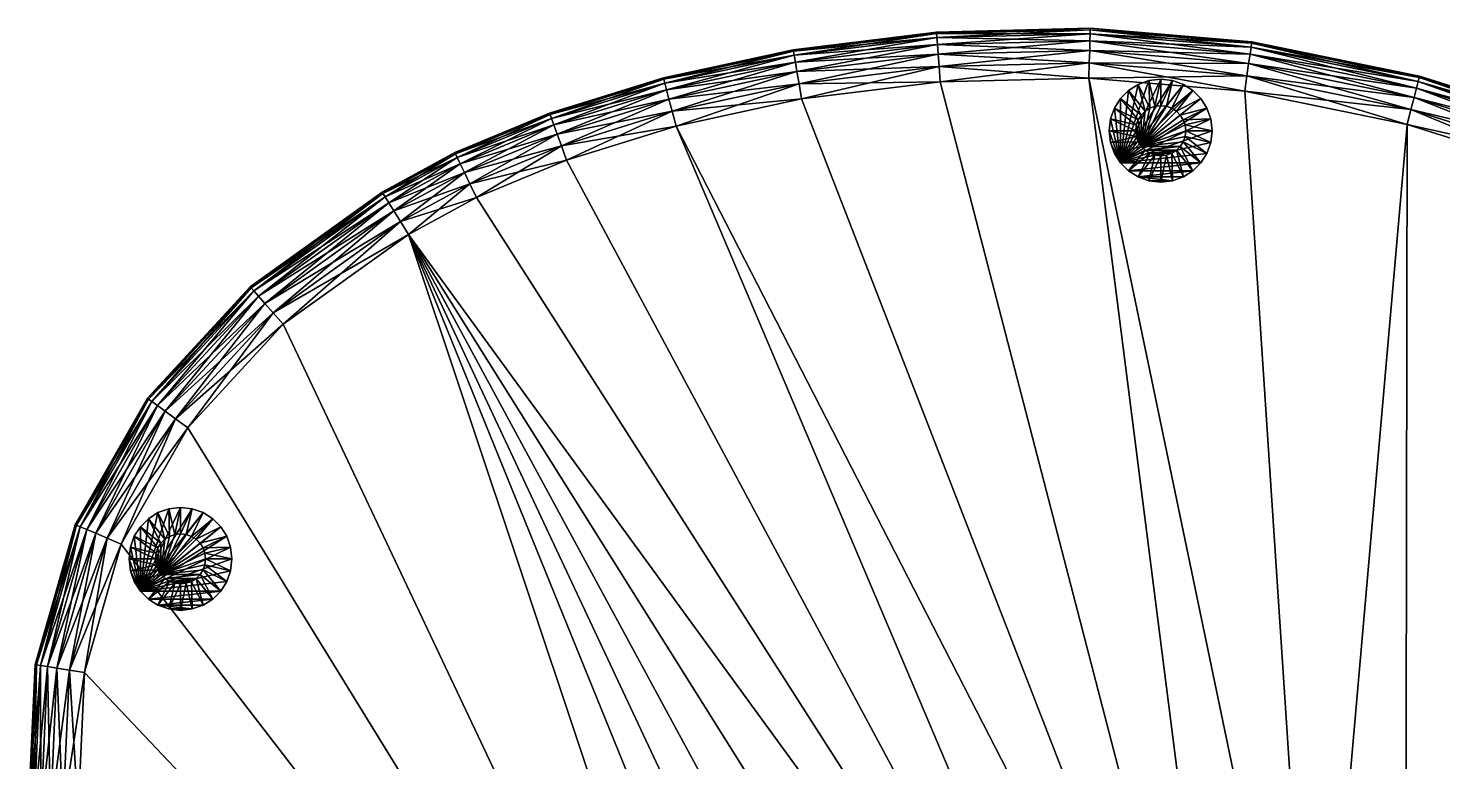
# Model space of a CAD drawing. Header units: inches. Extents: x -27.4 to 27.4, y -17.4 to 17.4.
# Drawn here: x -27.4 to 6.19, y 0 to 17.42 of the extents above; entities that cross this region are included whole.
import ezdxf

# ---------------------------------------------------------------- set-up
doc = ezdxf.new("R2010")
doc.units = ezdxf.units.IN
doc.header["$MEASUREMENT"] = 0
doc.layers.get('0').update_dxf_attribs({"color": 196, "true_color": 0x390888})

# ---------------------------------------------------------------- blocks, each defined once
blk = doc.blocks.new('Circle02')
at = {"color": 0}
mesh = blk.add_polyface(dxfattribs=at)
corners = [(1.222, 0), (1.19, 0.28), (1.098, 0.537), (0.954, 0.764), (0.764, 0.954), (0.537, 1.098), (0.28, 1.19), (0, 1.222), (-0.28, 1.19), (-0.537, 1.098), (-0.764, 0.954), (-0.954, 0.764), (-1.098, 0.537), (-1.19, 0.28), (-1.222, 0), (-1.19, -0.28), (-1.098, -0.537), (-0.954, -0.764), (-0.764, -0.954), (-0.537, -1.098), (-0.28, -1.19), (0, -1.222), (0.28, -1.19), (0.537, -1.098), (0.764, -0.954), (0.954, -0.764), (1.098, -0.537), (1.19, -0.28), (1.222, 0, 0.472), (1.19, 0.28, 0.472), (1.098, 0.537, 0.472), (0.954, 0.764, 0.472), (0.764, 0.954, 0.472), (0.537, 1.098, 0.472), (0.28, 1.19, 0.472), (0, 1.222, 0.472), (-0.28, 1.19, 0.472), (-0.537, 1.098, 0.472), (-0.764, 0.954, 0.472), (-0.954, 0.764, 0.472), (-1.098, 0.537, 0.472), (-1.19, 0.28, 0.472), (-1.222, 0, 0.472), (-1.19, -0.28, 0.472), (-1.098, -0.537, 0.472), (-0.954, -0.764, 0.472), (-0.764, -0.954, 0.472), (-0.537, -1.098, 0.472), (-0.28, -1.19, 0.472), (0, -1.222, 0.472), (0.28, -1.19, 0.472), (0.537, -1.098, 0.472), (0.764, -0.954, 0.472), (0.954, -0.764, 0.472), (1.098, -0.537, 0.472), (1.19, -0.28, 0.472), (0.595, 0, 0.7), (0.58, 0.138, 0.7), (0.535, 0.262, 0.7), (0.465, 0.372, 0.7), (0.372, 0.465, 0.7), (0.262, 0.535, 0.7), (0.138, 0.58, 0.7), (0, 0.595, 0.7), (-0.138, 0.58, 0.7), (-0.262, 0.535, 0.7), (-0.372, 0.465, 0.7), (-0.465, 0.372, 0.7), (-0.535, 0.262, 0.7), (-0.58, 0.138, 0.7), (-0.595, 0, 0.7), (-0.58, -0.138, 0.7), (-0.535, -0.262, 0.7), (-0.465, -0.372, 0.7), (-0.372, -0.465, 0.7), (-0.262, -0.535, 0.7), (-0.138, -0.58, 0.7), (0, -0.595, 0.7), (0.138, -0.58, 0.7), (0.262, -0.535, 0.7), (0.372, -0.465, 0.7), (0.465, -0.372, 0.7), (0.535, -0.262, 0.7), (0.58, -0.138, 0.7), (0.595, 0, 7.296), (0.58, 0.138, 7.296), (0.535, 0.262, 7.296), (0.465, 0.372, 7.296), (0.372, 0.465, 7.296), (0.262, 0.535, 7.296), (0.138, 0.58, 7.296), (0, 0.595, 7.296), (-0.138, 0.58, 7.296), (-0.262, 0.535, 7.296), (-0.372, 0.465, 7.296), (-0.465, 0.372, 7.296), (-0.535, 0.262, 7.296), (-0.58, 0.138, 7.296), (-0.595, 0, 7.296), (-0.58, -0.138, 7.296), (-0.535, -0.262, 7.296), (-0.465, -0.372, 7.296), (-0.372, -0.465, 7.296), (-0.262, -0.535, 7.296), (-0.138, -0.58, 7.296), (0, -0.595, 7.296), (0.138, -0.58, 7.296), (0.262, -0.535, 7.296), (0.372, -0.465, 7.296), (0.465, -0.372, 7.296), (0.535, -0.262, 7.296), (0.58, -0.138, 7.296)]
mesh.append_faces([[corners[k] for k in face] for face in [(104, 106, 103, 104)]], dxfattribs={"vtx0": -1, "vtx1": -1, "vtx3": -1, "color": 0})
mesh.append_faces([[corners[k] for k in face] for face in [(17, 15, 14, 17), (17, 14, 13, 17), (17, 13, 12, 17), (17, 12, 11, 17), (17, 11, 10, 17), (17, 10, 9, 17), (17, 9, 8, 17), (17, 8, 7, 17), (17, 7, 6, 17), (17, 6, 5, 17), (17, 5, 4, 17), (17, 4, 3, 17), (17, 3, 2, 17), (17, 2, 1, 17), (17, 1, 0, 17), (17, 0, 27, 17), (17, 27, 26, 17), (17, 26, 25, 17), (18, 25, 24, 18), (19, 24, 23, 19), (19, 23, 22, 19), (109, 101, 102, 109), (108, 102, 103, 108)]], dxfattribs={"vtx0": -1, "vtx2": -1, "vtx3": -1, "color": 0})
mesh.append_faces([[corners[k] for k in face] for face in [(20, 22, 21, 20)]], dxfattribs={"vtx0": -1, "vtx3": -1, "color": 0})
mesh.append_faces([[corners[k] for k in face] for face in [(18, 17, 25, 18), (19, 18, 24, 19), (20, 19, 22, 20), (98, 99, 101, 98), (97, 98, 101, 97), (96, 97, 101, 96), (95, 96, 101, 95), (94, 95, 101, 94), (93, 94, 101, 93), (92, 93, 101, 92), (91, 92, 101, 91), (90, 91, 101, 90), (89, 90, 101, 89), (88, 89, 101, 88), (87, 88, 101, 87), (86, 87, 101, 86), (85, 86, 101, 85), (84, 85, 101, 84), (111, 84, 101, 111), (110, 111, 101, 110), (109, 110, 101, 109), (108, 109, 102, 108), (107, 108, 103, 107), (106, 107, 103, 106)]], dxfattribs={"vtx1": -1, "vtx2": -1, "vtx3": -1, "color": 0})
mesh.append_faces([[corners[k] for k in face] for face in [(29, 28, 0, 29), (0, 1, 29, 0), (30, 29, 1, 30), (1, 2, 30, 1), (31, 30, 2, 31), (2, 3, 31, 2), (32, 31, 3, 32), (3, 4, 32, 3), (33, 32, 4, 33), (4, 5, 33, 4), (34, 33, 5, 34), (5, 6, 34, 5), (35, 34, 6, 35), (6, 7, 35, 6), (36, 35, 7, 36), (7, 8, 36, 7), (37, 36, 8, 37), (8, 9, 37, 8), (38, 37, 9, 38), (9, 10, 38, 9), (39, 38, 10, 39), (10, 11, 39, 10), (40, 39, 11, 40), (11, 12, 40, 11), (41, 40, 12, 41), (12, 13, 41, 12), (42, 41, 13, 42), (13, 14, 42, 13), (43, 42, 14, 43), (14, 15, 43, 14), (44, 43, 15, 44), (15, 16, 44, 15), (45, 44, 16, 45), (16, 17, 45, 16), (46, 45, 17, 46), (17, 18, 46, 17), (47, 46, 18, 47), (18, 19, 47, 18), (48, 47, 19, 48), (19, 20, 48, 19), (49, 48, 20, 49), (20, 21, 49, 20), (50, 49, 21, 50), (21, 22, 50, 21), (51, 50, 22, 51), (22, 23, 51, 22), (52, 51, 23, 52), (23, 24, 52, 23), (53, 52, 24, 53), (24, 25, 53, 24), (54, 53, 25, 54), (25, 26, 54, 25), (55, 54, 26, 55), (26, 27, 55, 26), (28, 55, 27, 28), (27, 0, 28, 27), (17, 16, 15, 17), (104, 105, 106, 104), (99, 100, 101, 99), (28, 29, 57, 28), (57, 56, 28, 57), (29, 30, 58, 29), (58, 57, 29, 58), (30, 31, 59, 30), (59, 58, 30, 59), (31, 32, 60, 31), (60, 59, 31, 60), (32, 33, 61, 32), (61, 60, 32, 61), (33, 34, 62, 33), (62, 61, 33, 62), (34, 35, 63, 34), (63, 62, 34, 63), (35, 36, 64, 35), (64, 63, 35, 64), (36, 37, 65, 36), (65, 64, 36, 65), (37, 38, 66, 37), (66, 65, 37, 66), (38, 39, 67, 38), (67, 66, 38, 67), (39, 40, 68, 39), (68, 67, 39, 68), (40, 41, 69, 40), (69, 68, 40, 69), (41, 42, 70, 41), (70, 69, 41, 70), (42, 43, 71, 42), (71, 70, 42, 71), (43, 44, 72, 43), (72, 71, 43, 72), (44, 45, 73, 44), (73, 72, 44, 73), (45, 46, 74, 45), (74, 73, 45, 74), (46, 47, 75, 46), (75, 74, 46, 75), (47, 48, 76, 47), (76, 75, 47, 76), (48, 49, 77, 48), (77, 76, 48, 77), (49, 50, 78, 49), (78, 77, 49, 78), (50, 51, 79, 50), (79, 78, 50, 79), (51, 52, 80, 51), (80, 79, 51, 80), (52, 53, 81, 52), (81, 80, 52, 81), (53, 54, 82, 53), (82, 81, 53, 82), (54, 55, 83, 54), (83, 82, 54, 83), (55, 28, 56, 55), (56, 83, 55, 56), (56, 57, 85, 56), (85, 84, 56, 85), (57, 58, 86, 57), (86, 85, 57, 86), (58, 59, 87, 58), (87, 86, 58, 87), (59, 60, 88, 59), (88, 87, 59, 88), (60, 61, 89, 60), (89, 88, 60, 89), (61, 62, 90, 61), (90, 89, 61, 90), (62, 63, 91, 62), (91, 90, 62, 91), (63, 64, 92, 63), (92, 91, 63, 92), (64, 65, 93, 64), (93, 92, 64, 93), (65, 66, 94, 65), (94, 93, 65, 94), (66, 67, 95, 66), (95, 94, 66, 95), (67, 68, 96, 67), (96, 95, 67, 96), (68, 69, 97, 68), (97, 96, 68, 97), (69, 70, 98, 69), (98, 97, 69, 98), (70, 71, 99, 70), (99, 98, 70, 99), (71, 72, 100, 71), (100, 99, 71, 100), (72, 73, 101, 72), (101, 100, 72, 101), (73, 74, 102, 73), (102, 101, 73, 102), (74, 75, 103, 74), (103, 102, 74, 103), (75, 76, 104, 75), (104, 103, 75, 104), (76, 77, 105, 76), (105, 104, 76, 105), (77, 78, 106, 77), (106, 105, 77, 106), (78, 79, 107, 78), (107, 106, 78, 107), (79, 80, 108, 79), (108, 107, 79, 108), (80, 81, 109, 80), (109, 108, 80, 109), (81, 82, 110, 81), (110, 109, 81, 110), (82, 83, 111, 82), (111, 110, 82, 111), (83, 56, 84, 83), (84, 111, 83, 84)]], dxfattribs={"vtx2": -1, "vtx3": -1, "color": 0})

msp = doc.modelspace()

# ---------------------------------------------------------------- block references
at = {"color": 93, "true_color": 0x57e157}
for p in [(-0.502, 14.985), (-23.781, 4.817)]:
    msp.add_blockref('Circle02', p, dxfattribs=at)

# ---------------------------------------------------------------- meshes
at = {"color": 134, "true_color": 0x1bb194}
mesh = msp.add_polyface(dxfattribs=at)
corners = [(-2.174, 17.418, 8.268), (-5.826, 17.328, 8.268), (-5.826, 17.328, 14.567), (-9.229, 16.909, 14.567), (-9.229, 16.909, 8.268), (-12.314, 16.24, 14.567), (-12.314, 16.24, 8.268), (-5.824, 17.295, 7.907), (-5.824, 17.295, 14.928), (-2.175, 17.385, 14.928), (-9.223, 16.877, 7.907), (-9.223, 16.877, 14.928), (-12.306, 16.208, 7.907), (-12.306, 16.208, 14.928), (-5.816, 17.197, 7.612), (-2.175, 17.385, 7.907), (-5.804, 17.033, 7.382), (-2.178, 17.287, 7.612), (-5.787, 16.804, 7.218), (-2.182, 17.122, 7.382), (-5.766, 16.509, 7.119), (-2.189, 16.893, 7.218), (-5.739, 16.149, 7.087), (-2.198, 16.597, 7.119), (-5.816, 17.197, 15.223), (-2.178, 17.287, 15.223), (-5.804, 17.033, 15.453), (-2.182, 17.122, 15.453), (-5.787, 16.804, 15.617), (-2.189, 16.893, 15.617), (-5.766, 16.509, 15.715), (-2.198, 16.597, 15.715), (-5.739, 16.149, 15.748), (-2.208, 16.236, 15.748), (-9.207, 16.779, 7.612), (-9.179, 16.617, 7.382), (-9.141, 16.391, 7.218), (-9.091, 16.099, 7.119), (-9.207, 16.779, 15.223), (-9.179, 16.617, 15.453), (-9.141, 16.391, 15.617), (-9.091, 16.099, 15.715), (-12.281, 16.113, 7.612), (-12.239, 15.954, 7.382), (-12.18, 15.731, 7.218), (-12.281, 16.113, 15.223), (-12.239, 15.954, 15.453)]
mesh.append_faces([[corners[k] for k in face] for face in [(0, 1, 2, 0), (3, 2, 1, 3), (1, 4, 3, 1), (5, 3, 4, 5), (4, 6, 5, 4), (7, 1, 0, 7), (2, 8, 9, 2), (10, 4, 1, 10), (1, 7, 10, 1), (8, 2, 3, 8), (3, 11, 8, 3), (12, 6, 4, 12), (4, 10, 12, 4), (11, 3, 5, 11), (5, 13, 11, 5), (14, 7, 15, 14), (16, 14, 17, 16), (18, 16, 19, 18), (20, 18, 21, 20), (22, 20, 23, 22), (8, 24, 25, 8), (24, 26, 27, 24), (26, 28, 29, 26), (28, 30, 31, 28), (30, 32, 33, 30), (34, 10, 7, 34), (7, 14, 34, 7), (35, 34, 14, 35), (14, 16, 35, 14), (36, 35, 16, 36), (16, 18, 36, 16), (37, 36, 18, 37), (18, 20, 37, 18), (24, 8, 11, 24), (11, 38, 24, 11), (26, 24, 38, 26), (38, 39, 26, 38), (28, 26, 39, 28), (39, 40, 28, 39), (30, 28, 40, 30), (40, 41, 30, 40), (42, 12, 10, 42), (10, 34, 42, 10), (34, 35, 43, 34), (35, 36, 44, 35), (38, 11, 13, 38), (13, 45, 38, 13), (39, 38, 45, 39), (40, 39, 46, 40)]], dxfattribs={"vtx2": -1, "vtx3": -1, "color": 134})
mesh = msp.add_polyface(dxfattribs=at)
corners = [(1.661, 17.099, 14.567), (5.647, 16.282, 14.567), (5.647, 16.282, 8.268), (1.661, 17.099, 8.268), (-2.174, 17.418, 14.567), (-2.174, 17.418, 8.268), (-5.826, 17.328, 14.567), (1.656, 17.067, 7.907), (1.656, 17.067, 14.928), (5.639, 16.25, 14.928), (-2.175, 17.385, 7.907), (-2.175, 17.385, 14.928), (-5.824, 17.295, 7.907), (1.642, 16.969, 7.612), (5.639, 16.25, 7.907), (1.619, 16.806, 7.382), (5.614, 16.155, 7.612), (1.586, 16.579, 7.218), (5.573, 15.996, 7.382), (1.544, 16.286, 7.119), (5.515, 15.773, 7.218), (1.642, 16.969, 15.223), (5.614, 16.155, 15.223), (1.619, 16.806, 15.453), (5.573, 15.996, 15.453), (1.586, 16.579, 15.617), (5.515, 15.773, 15.617), (1.544, 16.286, 15.715), (5.441, 15.487, 15.715), (-2.178, 17.287, 7.612), (-2.182, 17.122, 7.382), (-2.189, 16.893, 7.218), (-2.198, 16.597, 7.119), (-2.208, 16.236, 7.087), (-2.178, 17.287, 15.223), (-2.182, 17.122, 15.453), (-2.189, 16.893, 15.617), (-2.198, 16.597, 15.715), (-2.208, 16.236, 15.748), (1.493, 15.928, 15.748), (-5.816, 17.197, 7.612), (-5.804, 17.033, 7.382), (-5.787, 16.804, 7.218), (-5.766, 16.509, 7.119), (-5.739, 16.149, 7.087), (-5.824, 17.295, 14.928), (-5.816, 17.197, 15.223), (-5.804, 17.033, 15.453), (-5.787, 16.804, 15.617), (-5.766, 16.509, 15.715)]
mesh.append_faces([[corners[k] for k in face] for face in [(0, 1, 2, 0), (2, 3, 0, 2), (4, 0, 3, 4), (3, 5, 4, 3), (6, 4, 5, 6), (7, 3, 2, 7), (0, 8, 9, 0), (10, 5, 3, 10), (3, 7, 10, 3), (8, 0, 4, 8), (4, 11, 8, 4), (5, 10, 12, 5), (11, 4, 6, 11), (13, 7, 14, 13), (15, 13, 16, 15), (17, 15, 18, 17), (19, 17, 20, 19), (8, 21, 22, 8), (21, 23, 24, 21), (23, 25, 26, 23), (25, 27, 28, 25), (29, 10, 7, 29), (7, 13, 29, 7), (30, 29, 13, 30), (13, 15, 30, 13), (31, 30, 15, 31), (15, 17, 31, 15), (32, 31, 17, 32), (17, 19, 32, 17), (33, 32, 19, 33), (21, 8, 11, 21), (11, 34, 21, 11), (23, 21, 34, 23), (34, 35, 23, 34), (25, 23, 35, 25), (35, 36, 25, 35), (27, 25, 36, 27), (36, 37, 27, 36), (37, 38, 39, 37), (10, 29, 40, 10), (29, 30, 41, 29), (30, 31, 42, 30), (31, 32, 43, 31), (32, 33, 44, 32), (34, 11, 45, 34), (35, 34, 46, 35), (36, 35, 47, 36), (37, 36, 48, 37), (38, 37, 49, 38)]], dxfattribs={"vtx2": -1, "vtx3": -1, "color": 134})
mesh = msp.add_polyface(dxfattribs=at)
corners = [(5.647, 16.282, 14.567), (9.685, 15.014, 14.567), (9.685, 15.014, 8.268), (5.647, 16.282, 8.268), (9.673, 14.983, 14.928), (13.588, 13.393, 14.928), (5.639, 16.25, 7.907), (9.673, 14.983, 7.907), (5.639, 16.25, 14.928), (1.656, 17.067, 7.907), (1.661, 17.099, 14.567), (9.64, 14.89, 7.612), (13.588, 13.393, 7.907), (9.585, 14.736, 7.382), (13.547, 13.303, 7.612), (9.507, 14.52, 7.218), (13.48, 13.153, 7.382), (9.407, 14.242, 7.119), (13.386, 12.944, 7.218), (9.285, 13.902, 7.087), (13.265, 12.674, 7.119), (9.64, 14.89, 15.223), (13.547, 13.303, 15.223), (9.585, 14.736, 15.453), (13.48, 13.153, 15.453), (9.507, 14.52, 15.617), (13.386, 12.944, 15.617), (9.407, 14.242, 15.715), (13.265, 12.674, 15.715), (9.285, 13.902, 15.748), (13.117, 12.345, 15.748), (5.614, 16.155, 7.612), (5.573, 15.996, 7.382), (5.515, 15.773, 7.218), (5.441, 15.487, 7.119), (5.351, 15.137, 7.087), (5.614, 16.155, 15.223), (5.573, 15.996, 15.453), (5.515, 15.773, 15.617), (5.441, 15.487, 15.715), (5.351, 15.137, 15.748), (1.642, 16.969, 7.612), (1.619, 16.806, 7.382), (1.586, 16.579, 7.218), (1.544, 16.286, 7.119), (1.493, 15.928, 7.087), (1.656, 17.067, 14.928), (1.642, 16.969, 15.223), (1.619, 16.806, 15.453), (1.586, 16.579, 15.617), (1.544, 16.286, 15.715)]
mesh.append_faces([[corners[k] for k in face] for face in [(0, 1, 2, 0), (2, 3, 0, 2), (1, 4, 5, 1), (6, 3, 2, 6), (2, 7, 6, 2), (4, 1, 0, 4), (0, 8, 4, 0), (3, 6, 9, 3), (8, 0, 10, 8), (11, 7, 12, 11), (13, 11, 14, 13), (15, 13, 16, 15), (17, 15, 18, 17), (19, 17, 20, 19), (4, 21, 22, 4), (21, 23, 24, 21), (23, 25, 26, 23), (25, 27, 28, 25), (27, 29, 30, 27), (31, 6, 7, 31), (7, 11, 31, 7), (32, 31, 11, 32), (11, 13, 32, 11), (33, 32, 13, 33), (13, 15, 33, 13), (34, 33, 15, 34), (15, 17, 34, 15), (35, 34, 17, 35), (17, 19, 35, 17), (21, 4, 8, 21), (8, 36, 21, 8), (23, 21, 36, 23), (36, 37, 23, 36), (25, 23, 37, 25), (37, 38, 25, 37), (27, 25, 38, 27), (38, 39, 27, 38), (29, 27, 39, 29), (39, 40, 29, 39), (6, 31, 41, 6), (31, 32, 42, 31), (32, 33, 43, 32), (33, 34, 44, 33), (34, 35, 45, 34), (36, 8, 46, 36), (37, 36, 47, 37), (38, 37, 48, 38), (39, 38, 49, 39), (40, 39, 50, 40)]], dxfattribs={"vtx2": -1, "vtx3": -1, "color": 134})
mesh = msp.add_polyface(dxfattribs=at)
corners = [(-15.015, 15.399, 14.567), (-12.314, 16.24, 14.567), (-12.314, 16.24, 8.268), (-15.015, 15.399, 8.268), (-15.004, 15.369, 7.907), (-12.306, 16.208, 7.907), (-12.306, 16.208, 14.928), (-15.004, 15.369, 14.928), (-17.25, 14.438, 7.907), (-17.264, 14.468, 14.567), (1.493, 15.928, 7.087), (1.544, 16.286, 7.119), (5.441, 15.487, 7.119), (1.544, 16.286, 15.715), (1.493, 15.928, 15.748), (5.351, 15.137, 15.748), (-2.208, 16.236, 7.087), (-2.198, 16.597, 15.715), (-9.031, 15.743, 7.087), (-9.091, 16.099, 7.119), (-5.766, 16.509, 7.119), (-5.739, 16.149, 7.087), (-5.739, 16.149, 15.748), (-5.766, 16.509, 15.715), (-9.091, 16.099, 15.715), (-9.031, 15.743, 15.748), (-12.239, 15.954, 7.382), (-12.281, 16.113, 7.612), (-9.207, 16.779, 7.612), (-12.18, 15.731, 7.218), (-9.179, 16.617, 7.382), (-12.105, 15.446, 7.119), (-9.141, 16.391, 7.218), (-12.013, 15.096, 7.087), (-12.281, 16.113, 15.223), (-12.239, 15.954, 15.453), (-9.179, 16.617, 15.453), (-12.18, 15.731, 15.617), (-9.141, 16.391, 15.617), (-12.105, 15.446, 15.715), (-12.013, 15.096, 15.748), (-14.971, 15.276, 7.612), (-14.915, 15.122, 7.382), (-14.837, 14.905, 7.218), (-14.736, 14.627, 7.119), (-14.613, 14.288, 7.087), (-14.971, 15.276, 15.223), (-14.915, 15.122, 15.453), (-14.837, 14.905, 15.617), (-14.736, 14.627, 15.715), (-17.208, 14.349, 7.612), (-17.137, 14.201, 7.382), (-17.25, 14.438, 14.928)]
mesh.append_faces([[corners[k] for k in face] for face in [(0, 1, 2, 0), (2, 3, 0, 2), (4, 3, 2, 4), (2, 5, 4, 2), (6, 1, 0, 6), (0, 7, 6, 0), (3, 4, 8, 3), (7, 0, 9, 7), (10, 11, 12, 10), (13, 14, 15, 13), (11, 10, 16, 11), (14, 13, 17, 14), (18, 19, 20, 18), (20, 21, 18, 20), (22, 23, 24, 22), (24, 25, 22, 24), (26, 27, 28, 26), (29, 26, 30, 29), (31, 29, 32, 31), (32, 19, 31, 32), (33, 31, 19, 33), (19, 18, 33, 19), (34, 35, 36, 34), (35, 37, 38, 35), (24, 38, 37, 24), (37, 39, 24, 37), (25, 24, 39, 25), (39, 40, 25, 39), (41, 4, 5, 41), (5, 27, 41, 5), (42, 41, 27, 42), (27, 26, 42, 27), (43, 42, 26, 43), (26, 29, 43, 26), (44, 43, 29, 44), (29, 31, 44, 29), (31, 33, 45, 31), (34, 6, 7, 34), (7, 46, 34, 7), (35, 34, 46, 35), (46, 47, 35, 46), (37, 35, 47, 37), (47, 48, 37, 47), (39, 37, 48, 39), (48, 49, 39, 48), (40, 39, 49, 40), (4, 41, 50, 4), (41, 42, 51, 41), (46, 7, 52, 46)]], dxfattribs={"vtx2": -1, "vtx3": -1, "color": 134})
mesh = msp.add_polyface(dxfattribs=at)
corners = [(-17.264, 14.468, 14.567), (-15.015, 15.399, 14.567), (-15.015, 15.399, 8.268), (-17.264, 14.468, 8.268), (1.493, 15.928, 7.087), (5.351, 15.137, 7.087), (3.178, -9.635, 7.087), (-2.208, 16.236, 7.087), (1.219, -10.661, 7.087), (-5.739, 16.149, 7.087), (-9.031, 15.743, 7.087), (-12.013, 15.096, 7.087), (-0.562, -11.908, 7.087), (-14.613, 14.288, 7.087), (-16.754, 13.401, 7.087), (-18.365, 12.522, 7.087), (-2.224, -13.198, 7.087), (-3.808, -14.368, 7.087), (-5.327, -15.261, 7.087), (-6.861, -15.785, 7.087), (-8.812, -16.086, 7.087), (3.178, -9.635, 15.748), (5.351, 15.137, 15.748), (1.493, 15.928, 15.748), (-2.208, 16.236, 15.748), (1.219, -10.661, 15.748), (-5.739, 16.149, 15.748), (-9.031, 15.743, 15.748), (-12.013, 15.096, 15.748), (-0.562, -11.908, 15.748), (-14.613, 14.288, 15.748), (-16.754, 13.401, 15.748), (-18.365, 12.522, 15.748), (-8.812, -16.086, 15.748), (-21.342, 10.389, 15.748), (-23.61, 7.932, 15.748), (-25.187, 5.167, 15.748), (-14.736, 14.627, 7.119), (-12.105, 15.446, 7.119), (-14.736, 14.627, 15.715), (-17.208, 14.349, 7.612), (-17.25, 14.438, 7.907), (-15.004, 15.369, 7.907), (-17.137, 14.201, 7.382), (-14.971, 15.276, 7.612), (-17.038, 13.994, 7.218), (-14.915, 15.122, 7.382), (-14.837, 14.905, 7.218), (-16.91, 13.727, 7.119), (-17.25, 14.438, 14.928), (-17.208, 14.349, 15.223), (-14.971, 15.276, 15.223), (-14.915, 15.122, 15.453), (-17.137, 14.201, 15.453), (-14.837, 14.905, 15.617), (-17.038, 13.994, 15.617), (-16.91, 13.727, 15.715)]
mesh.append_faces([[corners[k] for k in face] for face in [(7, 6, 8, 7), (11, 8, 12, 11), (15, 12, 16, 15), (15, 16, 17, 15), (15, 17, 18, 15), (15, 18, 19, 15), (15, 19, 20, 15), (21, 22, 23, 21), (21, 23, 24, 21), (25, 24, 26, 25), (25, 26, 27, 25), (25, 27, 28, 25), (29, 28, 30, 29), (29, 30, 31, 29), (29, 31, 32, 29), (33, 32, 34, 33), (33, 34, 35, 33), (33, 35, 36, 33)]], dxfattribs={"vtx0": -1, "vtx2": -1, "vtx3": -1, "color": 134})
mesh.append_faces([[corners[k] for k in face] for face in [(4, 5, 6, 4), (7, 4, 6, 7), (9, 7, 8, 9), (10, 9, 8, 10), (11, 10, 8, 11), (13, 11, 12, 13), (14, 13, 12, 14), (15, 14, 12, 15), (25, 21, 24, 25), (29, 25, 28, 29)]], dxfattribs={"vtx1": -1, "vtx2": -1, "vtx3": -1, "color": 134})
mesh.append_faces([[corners[k] for k in face] for face in [(0, 1, 2, 0), (2, 3, 0, 2), (13, 37, 38, 13), (39, 30, 28, 39), (40, 41, 42, 40), (43, 40, 44, 43), (45, 43, 46, 45), (46, 47, 45, 46), (48, 45, 47, 48), (47, 37, 48, 47), (14, 48, 37, 14), (37, 13, 14, 37), (49, 50, 51, 49), (52, 51, 50, 52), (50, 53, 52, 50), (54, 52, 53, 54), (53, 55, 54, 53), (39, 54, 55, 39), (55, 56, 39, 55), (30, 39, 56, 30), (56, 31, 30, 56)]], dxfattribs={"vtx2": -1, "vtx3": -1, "color": 134})
mesh = msp.add_polyface(dxfattribs=at)
corners = [(-18.994, 13.524, 14.567), (-17.264, 14.468, 14.567), (-17.264, 14.468, 8.268), (-18.994, 13.524, 8.268), (-22.128, 11.279, 14.567), (-22.128, 11.279, 8.268), (-17.25, 14.438, 7.907), (-15.015, 15.399, 8.268), (-17.25, 14.438, 14.928), (-15.004, 15.369, 14.928), (-18.977, 13.496, 7.907), (-18.977, 13.496, 14.928), (-22.106, 11.255, 7.907), (-18.924, 13.413, 7.612), (-17.208, 14.349, 7.612), (-18.837, 13.274, 7.382), (-17.137, 14.201, 7.382), (-18.714, 13.079, 7.218), (-17.038, 13.994, 7.218), (-18.557, 12.828, 7.119), (-16.91, 13.727, 7.119), (-18.365, 12.522, 7.087), (-16.754, 13.401, 7.087), (-17.208, 14.349, 15.223), (-18.924, 13.413, 15.223), (-17.137, 14.201, 15.453), (-18.837, 13.274, 15.453), (-17.038, 13.994, 15.617), (-18.714, 13.079, 15.617), (-16.91, 13.727, 15.715), (-18.557, 12.828, 15.715), (-16.754, 13.401, 15.748), (-18.365, 12.522, 15.748), (-22.041, 11.18, 7.612), (-21.932, 11.057, 7.382), (-21.779, 10.884, 7.218), (-21.582, 10.661, 7.119), (-21.342, 10.389, 7.087), (-22.106, 11.255, 14.928), (-22.041, 11.18, 15.223), (-21.932, 11.057, 15.453), (-21.779, 10.884, 15.617), (-21.582, 10.661, 15.715), (-21.342, 10.389, 15.748)]
mesh.append_faces([[corners[k] for k in face] for face in [(0, 1, 2, 0), (2, 3, 0, 2), (4, 0, 3, 4), (3, 5, 4, 3), (6, 2, 7, 6), (1, 8, 9, 1), (10, 3, 2, 10), (2, 6, 10, 2), (8, 1, 0, 8), (0, 11, 8, 0), (3, 10, 12, 3), (11, 0, 4, 11), (13, 10, 6, 13), (6, 14, 13, 6), (15, 13, 14, 15), (14, 16, 15, 14), (17, 15, 16, 17), (16, 18, 17, 16), (19, 17, 18, 19), (18, 20, 19, 18), (21, 19, 20, 21), (20, 22, 21, 20), (23, 8, 11, 23), (11, 24, 23, 11), (25, 23, 24, 25), (24, 26, 25, 24), (27, 25, 26, 27), (26, 28, 27, 26), (29, 27, 28, 29), (28, 30, 29, 28), (31, 29, 30, 31), (30, 32, 31, 30), (10, 13, 33, 10), (34, 33, 13, 34), (13, 15, 34, 13), (35, 34, 15, 35), (15, 17, 35, 15), (36, 35, 17, 36), (17, 19, 36, 17), (37, 36, 19, 37), (19, 21, 37, 19), (24, 11, 38, 24), (26, 24, 39, 26), (28, 26, 40, 28), (40, 41, 28, 40), (30, 28, 41, 30), (41, 42, 30, 41), (32, 30, 42, 32), (42, 43, 32, 42)]], dxfattribs={"vtx2": -1, "vtx3": -1, "color": 134})
mesh = msp.add_polyface(dxfattribs=at)
corners = [(17.223, 11.636, 14.567), (20.379, 9.78, 14.567), (20.379, 9.78, 8.268), (17.223, 11.636, 8.268), (22.144, 7.068, 7.087), (23.704, 5.594, 7.087), (13.157, -10.215, 7.087), (11.815, -9.766, 7.087), (19.736, 8.788, 7.087), (10.458, -9.352, 7.087), (8.981, -9.045, 7.087), (16.662, 10.596, 7.087), (7.307, -8.924, 7.087), (13.117, 12.345, 7.087), (9.285, 13.902, 7.087), (5.314, -9.056, 7.087), (5.351, 15.137, 7.087), (3.178, -9.635, 7.087), (13.157, -10.215, 15.748), (26.115, -2.615, 15.748), (26.211, -0.899, 15.748), (25.991, 0.853, 15.748), (25.478, 2.569, 15.748), (24.702, 4.177, 15.748), (23.704, 5.594, 15.748), (22.144, 7.068, 15.748), (11.815, -9.766, 15.748), (19.736, 8.788, 15.748), (10.458, -9.352, 15.748), (8.981, -9.045, 15.748), (16.662, 10.596, 15.748), (7.307, -8.924, 15.748), (13.117, 12.345, 15.748), (9.285, 13.902, 15.748), (5.314, -9.056, 15.748), (5.351, 15.137, 15.748), (3.178, -9.635, 15.748), (20.362, 9.752, 7.907), (17.208, 11.607, 7.907), (20.362, 9.752, 14.928), (19.932, 9.091, 15.715), (20.308, 9.669, 7.612), (17.161, 11.52, 7.612), (20.219, 9.532, 7.382), (17.083, 11.376, 7.382), (20.093, 9.339, 7.218), (16.974, 11.173, 7.218), (16.834, 10.913, 7.119), (19.932, 9.091, 7.119), (20.308, 9.669, 15.223), (17.208, 11.607, 14.928), (20.219, 9.532, 15.453), (17.161, 11.52, 15.223), (20.093, 9.339, 15.617), (17.083, 11.376, 15.453), (16.974, 11.173, 15.617), (16.834, 10.913, 15.715)]
mesh.append_faces([[corners[k] for k in face] for face in [(4, 6, 7, 4), (8, 7, 9, 8), (8, 9, 10, 8), (11, 10, 12, 11), (14, 12, 15, 14), (16, 15, 17, 16), (18, 19, 20, 18), (18, 20, 21, 18), (18, 21, 22, 18), (18, 22, 23, 18), (18, 23, 24, 18), (18, 24, 25, 18), (26, 25, 27, 26), (29, 27, 30, 29), (31, 30, 32, 31), (31, 32, 33, 31), (34, 33, 35, 34)]], dxfattribs={"vtx0": -1, "vtx2": -1, "vtx3": -1, "color": 134})
mesh.append_faces([[corners[k] for k in face] for face in [(4, 5, 6, 4), (8, 4, 7, 8), (11, 8, 10, 11), (13, 11, 12, 13), (14, 13, 12, 14), (16, 14, 15, 16), (26, 18, 25, 26), (28, 26, 27, 28), (29, 28, 27, 29), (31, 29, 30, 31), (34, 31, 33, 34), (36, 34, 35, 36)]], dxfattribs={"vtx1": -1, "vtx2": -1, "vtx3": -1, "color": 134})
mesh.append_faces([[corners[k] for k in face] for face in [(0, 1, 2, 0), (2, 3, 0, 2), (2, 37, 38, 2), (39, 1, 0, 39), (40, 27, 25, 40), (37, 41, 42, 37), (41, 43, 44, 41), (43, 45, 46, 43), (47, 46, 45, 47), (45, 48, 47, 45), (11, 47, 48, 11), (48, 8, 11, 48), (49, 39, 50, 49), (51, 49, 52, 51), (53, 51, 54, 53), (40, 53, 55, 40), (55, 56, 40, 55), (27, 40, 56, 27), (56, 30, 27, 56)]], dxfattribs={"vtx2": -1, "vtx3": -1, "color": 134})
mesh = msp.add_polyface(dxfattribs=at)
corners = [(-24.569, 8.634, 14.567), (-22.128, 11.279, 14.567), (-22.128, 11.279, 8.268), (-24.569, 8.634, 8.268), (-26.283, 5.629, 14.567), (-26.283, 5.629, 8.268), (-24.542, 8.614, 7.907), (-22.106, 11.255, 7.907), (-22.106, 11.255, 14.928), (-24.542, 8.614, 14.928), (-26.253, 5.617, 7.907), (-26.253, 5.617, 14.928), (-18.994, 13.524, 8.268), (-18.977, 13.496, 14.928), (-24.462, 8.556, 7.612), (-22.041, 11.18, 7.612), (-24.329, 8.458, 7.382), (-21.932, 11.057, 7.382), (-24.143, 8.322, 7.218), (-21.779, 10.884, 7.218), (-23.903, 8.146, 7.119), (-21.582, 10.661, 7.119), (-23.61, 7.932, 7.087), (-21.342, 10.389, 7.087), (-22.041, 11.18, 15.223), (-24.462, 8.556, 15.223), (-21.932, 11.057, 15.453), (-24.329, 8.458, 15.453), (-21.779, 10.884, 15.617), (-24.143, 8.322, 15.617), (-21.582, 10.661, 15.715), (-23.903, 8.146, 15.715), (-21.342, 10.389, 15.748), (-23.61, 7.932, 15.748), (-26.161, 5.578, 7.612), (-26.009, 5.514, 7.382), (-25.796, 5.424, 7.218), (-25.522, 5.308, 7.119), (-25.187, 5.167, 7.087), (-26.161, 5.578, 15.223), (-26.009, 5.514, 15.453), (-25.796, 5.424, 15.617), (-25.522, 5.308, 15.715), (-18.977, 13.496, 7.907), (-18.924, 13.413, 15.223), (-18.837, 13.274, 15.453)]
mesh.append_faces([[corners[k] for k in face] for face in [(0, 1, 2, 0), (2, 3, 0, 2), (4, 0, 3, 4), (3, 5, 4, 3), (6, 3, 2, 6), (2, 7, 6, 2), (8, 1, 0, 8), (0, 9, 8, 0), (10, 5, 3, 10), (3, 6, 10, 3), (9, 0, 4, 9), (4, 11, 9, 4), (7, 2, 12, 7), (1, 8, 13, 1), (14, 6, 7, 14), (7, 15, 14, 7), (16, 14, 15, 16), (15, 17, 16, 15), (18, 16, 17, 18), (17, 19, 18, 17), (20, 18, 19, 20), (19, 21, 20, 19), (22, 20, 21, 22), (21, 23, 22, 21), (24, 8, 9, 24), (9, 25, 24, 9), (26, 24, 25, 26), (25, 27, 26, 25), (28, 26, 27, 28), (27, 29, 28, 27), (30, 28, 29, 30), (29, 31, 30, 29), (32, 30, 31, 32), (31, 33, 32, 31), (34, 10, 6, 34), (6, 14, 34, 6), (14, 16, 35, 14), (16, 18, 36, 16), (18, 20, 37, 18), (20, 22, 38, 20), (25, 9, 11, 25), (11, 39, 25, 11), (27, 25, 39, 27), (29, 27, 40, 29), (31, 29, 41, 31), (33, 31, 42, 33), (15, 7, 43, 15), (8, 24, 44, 8), (24, 26, 45, 24)]], dxfattribs={"vtx2": -1, "vtx3": -1, "color": 134})
mesh = msp.add_polyface(dxfattribs=at)
corners = [(-27.236, 2.308, 14.567), (-26.283, 5.629, 14.567), (-26.283, 5.629, 8.268), (-27.236, 2.308, 8.268), (-21.342, 10.389, 7.087), (-18.365, 12.522, 7.087), (-8.812, -16.086, 7.087), (-23.61, 7.932, 7.087), (-25.187, 5.167, 7.087), (-27.204, 2.303, 7.907), (-26.253, 5.617, 7.907), (-26.253, 5.617, 14.928), (-27.204, 2.303, 14.928), (-27.363, -1.285, 7.907), (-27.396, -1.287, 14.567), (-26.009, 5.514, 7.382), (-26.161, 5.578, 7.612), (-24.462, 8.556, 7.612), (-25.796, 5.424, 7.218), (-24.329, 8.458, 7.382), (-25.522, 5.308, 7.119), (-24.143, 8.322, 7.218), (-23.903, 8.146, 7.119), (-26.161, 5.578, 15.223), (-26.009, 5.514, 15.453), (-24.329, 8.458, 15.453), (-25.796, 5.424, 15.617), (-24.143, 8.322, 15.617), (-25.522, 5.308, 15.715), (-23.903, 8.146, 15.715), (-25.187, 5.167, 15.748), (-23.61, 7.932, 15.748), (-27.106, 2.287, 7.612), (-26.943, 2.261, 7.382), (-26.715, 2.223, 7.218), (-26.421, 2.175, 7.119), (-26.063, 2.117, 7.087), (-27.106, 2.287, 15.223), (-26.943, 2.261, 15.453), (-26.715, 2.223, 15.617), (-26.421, 2.175, 15.715), (-26.063, 2.117, 15.748), (-27.264, -1.279, 7.612), (-27.1, -1.268, 7.382), (-26.869, -1.254, 7.218), (-26.573, -1.235, 7.119), (-26.211, -1.211, 7.087), (-27.363, -1.285, 14.928), (-27.264, -1.279, 15.223), (-27.1, -1.268, 15.453), (-26.869, -1.254, 15.617), (-26.573, -1.235, 15.715)]
mesh.append_faces([[corners[k] for k in face] for face in [(4, 5, 6, 4), (7, 4, 6, 7), (8, 7, 6, 8)]], dxfattribs={"vtx1": -1, "vtx2": -1, "vtx3": -1, "color": 134})
mesh.append_faces([[corners[k] for k in face] for face in [(0, 1, 2, 0), (2, 3, 0, 2), (9, 3, 2, 9), (2, 10, 9, 2), (11, 1, 0, 11), (0, 12, 11, 0), (3, 9, 13, 3), (12, 0, 14, 12), (15, 16, 17, 15), (18, 15, 19, 18), (20, 18, 21, 20), (8, 20, 22, 8), (23, 24, 25, 23), (24, 26, 27, 24), (26, 28, 29, 26), (28, 30, 31, 28), (32, 9, 10, 32), (10, 16, 32, 10), (33, 32, 16, 33), (16, 15, 33, 16), (34, 33, 15, 34), (15, 18, 34, 15), (35, 34, 18, 35), (18, 20, 35, 18), (36, 35, 20, 36), (20, 8, 36, 20), (23, 11, 12, 23), (12, 37, 23, 12), (24, 23, 37, 24), (37, 38, 24, 37), (26, 24, 38, 26), (38, 39, 26, 38), (28, 26, 39, 28), (39, 40, 28, 39), (30, 28, 40, 30), (40, 41, 30, 40), (9, 32, 42, 9), (32, 33, 43, 32), (33, 34, 44, 33), (34, 35, 45, 34), (35, 36, 46, 35), (37, 12, 47, 37), (38, 37, 48, 38), (39, 38, 49, 39), (40, 39, 50, 40), (41, 40, 51, 41)]], dxfattribs={"vtx2": -1, "vtx3": -1, "color": 134})
mesh = msp.add_polyface(dxfattribs=at)
corners = [(-25.584, -4.802, 7.087), (-8.812, -16.086, 7.087), (-11.291, -16.235, 7.087), (-6.861, -15.785, 15.748), (-5.327, -15.261, 15.748), (-18.365, 12.522, 15.748), (-8.812, -16.086, 15.748), (-25.187, 5.167, 15.748), (-26.063, 2.117, 15.748), (-26.211, -1.211, 15.748), (-25.584, -4.802, 15.748), (-11.291, -16.235, 15.748), (-14.036, -16.048, 15.748), (-17.259, -16.479, 14.567), (-17.248, -16.448, 14.928), (-20.212, -14.982, 14.928), (-17.259, -16.479, 8.268), (-17.248, -16.448, 7.907), (-14.212, -17.187, 7.907), (-17.214, -16.355, 7.612), (-20.212, -14.982, 7.907), (-17.157, -16.2, 7.382), (-20.157, -14.899, 7.612), (-17.078, -15.983, 7.218), (-20.064, -14.762, 7.382), (-16.977, -15.703, 7.119), (-19.936, -14.57, 7.218), (-16.852, -15.362, 7.087), (-19.77, -14.322, 7.119), (-17.214, -16.355, 15.223), (-20.157, -14.899, 15.223), (-17.157, -16.2, 15.453), (-20.064, -14.762, 15.453), (-17.078, -15.983, 15.617), (-19.936, -14.57, 15.617), (-16.977, -15.703, 15.715), (-19.77, -14.322, 15.715), (-16.852, -15.362, 15.748), (-19.567, -14.02, 15.748), (-14.197, -17.089, 7.612), (-14.172, -16.927, 7.382), (-14.137, -16.699, 7.218), (-14.091, -16.406, 7.119), (-14.036, -16.048, 7.087), (-14.212, -17.187, 14.928), (-14.197, -17.089, 15.223), (-14.172, -16.927, 15.453), (-14.137, -16.699, 15.617), (-14.091, -16.406, 15.715), (-11.293, -16.596, 7.119), (-11.294, -16.892, 15.617), (-11.293, -16.596, 15.715), (-8.773, -16.445, 7.119), (-8.742, -16.739, 7.218), (-11.294, -16.892, 7.218), (-8.742, -16.739, 15.617), (-8.773, -16.445, 15.715), (-6.861, -15.785, 7.087)]
mesh.append_faces([[corners[k] for k in face] for face in [(0, 1, 2, 0), (6, 7, 8, 6), (6, 8, 9, 6), (6, 9, 10, 6)]], dxfattribs={"vtx0": -1, "vtx2": -1, "vtx3": -1, "color": 134})
mesh.append_faces([[corners[k] for k in face] for face in [(3, 4, 5, 3), (6, 3, 5, 6), (11, 6, 10, 11), (12, 11, 10, 12)]], dxfattribs={"vtx1": -1, "vtx2": -1, "vtx3": -1, "color": 134})
mesh.append_faces([[corners[k] for k in face] for face in [(13, 14, 15, 13), (16, 17, 18, 16), (19, 17, 20, 19), (21, 19, 22, 21), (23, 21, 24, 23), (25, 23, 26, 25), (27, 25, 28, 27), (14, 29, 30, 14), (29, 31, 32, 29), (31, 33, 34, 31), (33, 35, 36, 33), (35, 37, 38, 35), (17, 19, 39, 17), (19, 21, 40, 19), (41, 40, 21, 41), (21, 23, 41, 21), (42, 41, 23, 42), (23, 25, 42, 23), (43, 42, 25, 43), (25, 27, 43, 25), (29, 14, 44, 29), (31, 29, 45, 31), (33, 31, 46, 33), (46, 47, 33, 46), (35, 33, 47, 35), (47, 48, 35, 47), (37, 35, 48, 37), (48, 12, 37, 48), (41, 42, 49, 41), (2, 49, 42, 2), (42, 43, 2, 42), (48, 47, 50, 48), (12, 48, 51, 12), (51, 11, 12, 51), (52, 53, 54, 52), (1, 52, 49, 1), (49, 2, 1, 49), (55, 56, 51, 55), (11, 51, 56, 11), (56, 6, 11, 56), (52, 1, 57, 52)]], dxfattribs={"vtx2": -1, "vtx3": -1, "color": 134})
mesh = msp.add_polyface(dxfattribs=at)
corners = [(-3.156, -15.354, 14.567), (-4.832, -16.34, 14.567), (-4.832, -16.34, 8.268), (-3.156, -15.354, 8.268), (-1.511, -14.14, 14.567), (-1.511, -14.14, 8.268), (-2.224, -13.198, 15.748), (-0.562, -11.908, 15.748), (-18.365, 12.522, 15.748), (-3.808, -14.368, 15.748), (-5.327, -15.261, 15.748), (-3.174, -15.327, 7.907), (-3.174, -15.327, 14.928), (-4.845, -16.31, 14.928), (-1.531, -14.114, 7.907), (-5.176, -15.591, 7.119), (-5.052, -15.861, 7.218), (-6.703, -16.424, 7.218), (-5.327, -15.261, 7.087), (-6.774, -16.136, 7.119), (-6.861, -15.785, 7.087), (-5.052, -15.861, 15.617), (-5.176, -15.591, 15.715), (-6.774, -16.136, 15.715), (-6.861, -15.785, 15.748), (-3.228, -15.245, 7.612), (-4.845, -16.31, 7.907), (-3.319, -15.108, 7.382), (-4.887, -16.22, 7.612), (-4.955, -16.07, 7.382), (-3.445, -14.916, 7.218), (-3.608, -14.669, 7.119), (-3.808, -14.368, 7.087), (-3.228, -15.245, 15.223), (-4.887, -16.22, 15.223), (-4.955, -16.07, 15.453), (-3.319, -15.108, 15.453), (-3.445, -14.916, 15.617), (-3.608, -14.669, 15.715), (-1.591, -14.036, 7.612), (-1.69, -13.905, 7.382), (-1.828, -13.722, 7.218), (-2.007, -13.486, 7.119), (-2.224, -13.198, 7.087), (-1.531, -14.114, 14.928), (-1.591, -14.036, 15.223), (-1.69, -13.905, 15.453), (-1.828, -13.722, 15.617), (-2.007, -13.486, 15.715)]
mesh.append_faces([[corners[k] for k in face] for face in [(6, 7, 8, 6), (9, 6, 8, 9), (10, 9, 8, 10)]], dxfattribs={"vtx1": -1, "vtx2": -1, "vtx3": -1, "color": 134})
mesh.append_faces([[corners[k] for k in face] for face in [(0, 1, 2, 0), (2, 3, 0, 2), (4, 0, 3, 4), (3, 5, 4, 3), (11, 3, 2, 11), (0, 12, 13, 0), (3, 11, 14, 3), (12, 0, 4, 12), (15, 16, 17, 15), (18, 15, 19, 18), (19, 20, 18, 19), (21, 22, 23, 21), (24, 23, 22, 24), (22, 10, 24, 22), (25, 11, 26, 25), (27, 25, 28, 27), (28, 29, 27, 28), (30, 27, 29, 30), (29, 16, 30, 29), (31, 30, 16, 31), (16, 15, 31, 16), (32, 31, 15, 32), (15, 18, 32, 15), (12, 33, 34, 12), (35, 34, 33, 35), (33, 36, 35, 33), (21, 35, 36, 21), (36, 37, 21, 36), (22, 21, 37, 22), (37, 38, 22, 37), (10, 22, 38, 10), (38, 9, 10, 38), (11, 25, 39, 11), (25, 27, 40, 25), (27, 30, 41, 27), (42, 41, 30, 42), (30, 31, 42, 30), (43, 42, 31, 43), (31, 32, 43, 31), (33, 12, 44, 33), (36, 33, 45, 36), (37, 36, 46, 37), (38, 37, 47, 38), (47, 48, 38, 47), (9, 38, 48, 9), (48, 6, 9, 48)]], dxfattribs={"vtx2": -1, "vtx3": -1, "color": 134})
mesh = msp.add_polyface(dxfattribs=at)
corners = [(-27.396, -1.287, 14.567), (-27.236, 2.308, 14.567), (-27.236, 2.308, 8.268), (-27.396, -1.287, 8.268), (-26.729, -5.116, 14.567), (-26.729, -5.116, 8.268), (-26.063, 2.117, 7.087), (-25.187, 5.167, 7.087), (-8.812, -16.086, 7.087), (-26.211, -1.211, 7.087), (-27.363, -1.285, 7.907), (-27.363, -1.285, 14.928), (-27.204, 2.303, 14.928), (-26.697, -5.107, 7.907), (-26.697, -5.107, 14.928), (-27.264, -1.279, 7.612), (-27.204, 2.303, 7.907), (-27.1, -1.268, 7.382), (-27.106, 2.287, 7.612), (-26.869, -1.254, 7.218), (-26.943, 2.261, 7.382), (-26.573, -1.235, 7.119), (-26.715, 2.223, 7.218), (-26.421, 2.175, 7.119), (-27.264, -1.279, 15.223), (-27.106, 2.287, 15.223), (-27.1, -1.268, 15.453), (-26.943, 2.261, 15.453), (-26.869, -1.254, 15.617), (-26.715, 2.223, 15.617), (-26.573, -1.235, 15.715), (-26.421, 2.175, 15.715), (-26.211, -1.211, 15.748), (-26.063, 2.117, 15.748), (-26.601, -5.081, 7.612), (-26.443, -5.038, 7.382), (-26.22, -4.977, 7.218), (-25.934, -4.898, 7.119), (-25.584, -4.802, 7.087), (-26.601, -5.081, 15.223), (-26.443, -5.038, 15.453), (-26.22, -4.977, 15.617), (-25.934, -4.898, 15.715), (-25.584, -4.802, 15.748), (-24.729, -8.897, 7.218), (-24.464, -8.763, 7.119), (-24.141, -8.599, 7.087), (-24.935, -9.002, 15.453), (-24.729, -8.897, 15.617), (-24.464, -8.763, 15.715)]
mesh.append_faces([[corners[k] for k in face] for face in [(6, 7, 8, 6), (9, 6, 8, 9)]], dxfattribs={"vtx1": -1, "vtx2": -1, "vtx3": -1, "color": 134})
mesh.append_faces([[corners[k] for k in face] for face in [(0, 1, 2, 0), (2, 3, 0, 2), (4, 0, 3, 4), (3, 5, 4, 3), (10, 3, 2, 10), (0, 11, 12, 0), (13, 5, 3, 13), (3, 10, 13, 3), (11, 0, 4, 11), (4, 14, 11, 4), (15, 10, 16, 15), (17, 15, 18, 17), (19, 17, 20, 19), (21, 19, 22, 21), (9, 21, 23, 9), (11, 24, 25, 11), (24, 26, 27, 24), (26, 28, 29, 26), (28, 30, 31, 28), (30, 32, 33, 30), (34, 13, 10, 34), (10, 15, 34, 10), (35, 34, 15, 35), (15, 17, 35, 15), (36, 35, 17, 36), (17, 19, 36, 17), (37, 36, 19, 37), (19, 21, 37, 19), (38, 37, 21, 38), (21, 9, 38, 21), (24, 11, 14, 24), (14, 39, 24, 14), (26, 24, 39, 26), (39, 40, 26, 39), (28, 26, 40, 28), (40, 41, 28, 40), (30, 28, 41, 30), (41, 42, 30, 41), (32, 30, 42, 32), (42, 43, 32, 42), (35, 36, 44, 35), (36, 37, 45, 36), (37, 38, 46, 37), (41, 40, 47, 41), (42, 41, 48, 42), (43, 42, 49, 43)]], dxfattribs={"vtx2": -1, "vtx3": -1, "color": 134})

doc.saveas('drawing.dxf')
